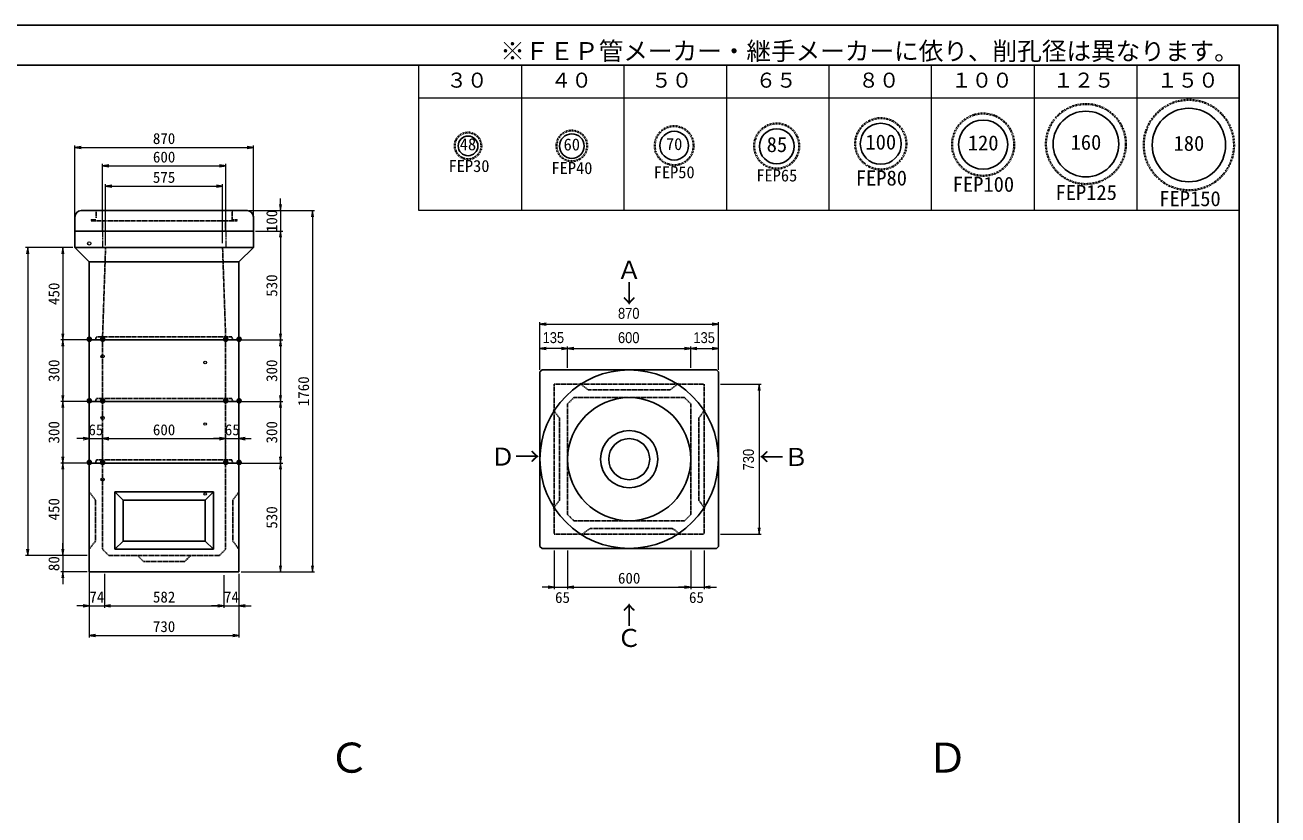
# Model space of a CAD drawing. Units: millimetres, scale not verified. Extents: x -297 to 298, y -210 to 211.
# Drawn here: x -7.5 to 297.9, y 18.1 to 210.5 of the extents above; entities that cross this region are included whole.
import ezdxf
from ezdxf.enums import TextEntityAlignment as Align

# ---------------------------------------------------------------- set-up
doc = ezdxf.new("R2010")
doc.units = ezdxf.units.MM
for name, pattern in [('DASHED', [7.5, 6, -1.5]), ('USER1', [12.95, 6.35, -3.175, 0.25, -3.175]), ('USER2', [4.7625, 3.175, -1.5875])]:
    doc.linetypes.add(name, pattern=pattern)
doc.layers.add('0-0', color=7, linetype='Continuous')
for name, color, linetype, lineweight in [('0-1_0', 9, 'Continuous', 25), ('0-2_dims', 7, 'Continuous', 18), ('0-3_pen1実線', 4, 'Continuous', 13), ('0-4_pen2実線', 3, 'Continuous', 13), ('0-5_pen3実線', 7, 'Continuous', 25), ('0-6_pen4実線', 7, 'Continuous', 25), ('0-7_pen2破線', 3, 'USER2', 25), ('0-8_鉄筋', 7, 'Continuous', 13)]:
    doc.layers.add(name, color=color, linetype=linetype, lineweight=lineweight)
doc.styles.add('ＭＳ ゴシック', font='')
doc.styles.add('ＭＳ Ｐゴシック', font='')
doc.styles.get('ＭＳ ゴシック').set_extended_font_data('MS Gothic')
doc.styles.get('ＭＳ Ｐゴシック').set_extended_font_data('MS PGothic')

# ---------------------------------------------------------------- blocks, each defined once
blk = doc.blocks.new('部分図 1')
at = {"layer": '0-1_0'}
blk.add_lwpolyline([(0.1, 0.3), (11898.1, 0.3), (11898.1, 8410.3), (0.1, 8410.3)], close=True, dxfattribs=at)
at = {"layer": '0-2_dims'}
for p, q in [((7709.94, 7506.5), (7709.94, 8215.2)), ((8211.94, 7506.5), (8211.94, 8215.2)), ((8710.94, 7506.5), (8710.94, 8215.2)), ((9210.94, 7506.5), (9210.94, 8215.2)), ((9710.94, 7506.5), (9710.94, 8215.2)), ((10209.94, 7506.5), (10209.94, 8215.2)), ((10710.94, 7506.5), (10710.94, 8215.2)), ((11211.94, 7506.5), (11211.94, 8215.2)), ((11708.94, 7506.5), (11708.94, 8215.2)), ((7709.94, 8055.3), (11708.94, 8055.3)), ((7036.5, 7506), (7036.5, 7566)), ((6883.5, 7506), (7046.5, 7506)), ((6893.5, 7506), (7201.5, 7506)), ((7036.5, 7506), (7036.5, 7406)), ((7191.5, 7506), (7191.5, 5746)), ((11708.94, 7506.5), (7709.94, 7506.5)), ((6913.5, 7406), (7046.5, 7406)), ((6913.5, 7406), (7046.5, 7406)), ((7036.5, 7406), (7036.5, 7346)), ((7036.5, 7406), (7036.5, 6876)), ((6023.5, 7326), (5793.5, 7326)), ((5803.5, 7326), (5803.5, 5826)), ((6023.5, 7326), (5964.5, 7326)), ((5974.5, 7326), (5974.5, 6876)), ((6093.5, 6876), (5964.5, 6876)), ((6093.5, 6876), (5964.5, 6876)), ((5974.5, 6876), (5974.5, 6576)), ((6843.5, 6876), (7046.5, 6876)), ((6843.5, 6876), (7046.5, 6876)), ((7036.5, 6876), (7036.5, 6576)), ((6093.5, 6576), (5964.5, 6576)), ((6093.5, 6576), (5964.5, 6576)), ((5974.5, 6576), (5974.5, 6276)), ((6813.5, 6576), (7046.5, 6576)), ((6813.5, 6576), (7046.5, 6576)), ((7036.5, 6576), (7036.5, 6276)), ((6103.5, 6395), (6043.5, 6395)), ((6103.5, 6285.9), (6103.5, 6405)), ((6103.5, 6395), (6168.5, 6395)), ((6168.5, 6285.9), (6168.5, 6405)), ((6168.5, 6285.9), (6168.5, 6405)), ((6168.5, 6395), (6228.5, 6395)), ((6168.5, 6395), (6768.5, 6395)), ((6768.5, 6395), (6708.5, 6395)), ((6768.5, 6285.9), (6768.5, 6405)), ((6768.5, 6285.9), (6768.5, 6405)), ((6768.5, 6395), (6833.5, 6395)), ((6833.5, 6289.65), (6833.5, 6405)), ((6833.5, 6395), (6893.5, 6395)), ((6093.5, 6276), (5964.5, 6276)), ((6093.5, 6276), (5964.5, 6276)), ((5974.5, 6276), (5974.5, 5826)), ((6843.5, 6276), (7046.5, 6276)), ((6843.5, 6276), (7046.5, 6276)), ((7036.5, 6276), (7036.5, 5746)), ((5974.5, 5826), (5974.5, 5886)), ((6083.5, 5826), (5793.5, 5826)), ((6093.5, 5826), (5964.5, 5826)), ((6093.5, 5826), (5964.5, 5826)), ((5974.5, 5826), (5974.5, 5746)), ((8370.63, 5849.97), (8370.63, 5661.97)), ((8435.63, 5849.97), (8435.63, 5661.97)), ((8435.63, 5849.97), (8435.63, 5661.97)), ((9035.63, 5849.97), (9035.63, 5661.97)), ((9035.63, 5849.97), (9035.63, 5661.97)), ((9100.63, 5849.97), (9100.63, 5661.97)), ((6093.5, 5746), (5964.5, 5746)), ((5974.5, 5746), (5974.5, 5686)), ((6103.5, 5755.9), (6103.5, 5570)), ((6843.5, 5746), (7046.5, 5746)), ((6853.5, 5746), (7201.5, 5746)), ((6103.5, 5735.9), (6103.5, 5426)), ((6177.7, 5735.9), (6177.7, 5570)), ((6177.7, 5730.3), (6177.7, 5570)), ((6759.7, 5730.3), (6759.7, 5570)), ((6759.7, 5730.3), (6759.7, 5570)), ((6833.5, 5735.9), (6833.5, 5570)), ((6833.5, 5735.9), (6833.5, 5426)), ((8370.63, 5671.97), (8310.63, 5671.97)), ((8370.63, 5671.97), (8435.63, 5671.97)), ((8435.63, 5671.97), (8495.63, 5671.97)), ((8435.63, 5671.97), (9035.63, 5671.97)), ((9035.63, 5671.97), (8975.63, 5671.97)), ((9035.63, 5671.97), (9100.63, 5671.97)), ((9100.63, 5671.97), (9160.63, 5671.97)), ((6103.5, 5580), (6043.5, 5580)), ((6103.5, 5580), (6177.7, 5580)), ((6177.7, 5580), (6237.7, 5580)), ((6177.7, 5580), (6759.7, 5580)), ((6759.7, 5580), (6699.7, 5580)), ((6759.7, 5580), (6833.5, 5580)), ((6833.5, 5580), (6893.5, 5580)), ((6103.5, 5436), (6833.5, 5436))]:
    blk.add_line(p, q, dxfattribs=at)
at = {"layer": '0-2_dims', "lineweight": 13}
for p, q in [((8300.63, 6729.97), (8300.63, 6962.97)), ((9170.63, 6729.97), (9170.63, 6962.97)), ((8300.63, 6952.97), (9170.63, 6952.97)), ((8300.63, 6729.97), (8300.63, 6844.55)), ((8435.63, 6739.97), (8435.63, 6844.55)), ((8435.63, 6739.97), (8435.63, 6844.54)), ((9035.63, 6739.97), (9035.63, 6844.54)), ((9035.63, 6739.97), (9035.63, 6844.54)), ((9170.63, 6729.97), (9170.63, 6844.54)), ((8435.63, 6834.55), (8300.63, 6834.55)), ((8435.63, 6834.54), (9035.63, 6834.54)), ((9035.63, 6834.54), (9170.63, 6834.54)), ((9180.63, 6659.97), (9379.63, 6659.97)), ((9369.63, 6659.97), (9369.63, 5929.97)), ((9180.63, 5929.97), (9379.63, 5929.97))]:
    blk.add_line(p, q, dxfattribs=at)
at = {"layer": '0-2_dims'}
for points in [[(7031.5, 7536), (7036.5, 7506), (7041.5, 7536)], [(7196.5, 7476), (7191.5, 7506), (7186.5, 7476)], [(7041.5, 7376), (7036.5, 7406), (7031.5, 7376)], [(7041.5, 7376), (7036.5, 7406), (7031.5, 7376)], [(5808.5, 7296), (5803.5, 7326), (5798.5, 7296)], [(5979.5, 7296), (5974.5, 7326), (5969.5, 7296)], [(5969.5, 6906), (5974.5, 6876), (5979.5, 6906)], [(7031.5, 6906), (7036.5, 6876), (7041.5, 6906)], [(5979.5, 6846), (5974.5, 6876), (5969.5, 6846)], [(7041.5, 6846), (7036.5, 6876), (7031.5, 6846)], [(5969.5, 6606), (5974.5, 6576), (5979.5, 6606)], [(7031.5, 6606), (7036.5, 6576), (7041.5, 6606)], [(5979.5, 6546), (5974.5, 6576), (5969.5, 6546)], [(7041.5, 6546), (7036.5, 6576), (7031.5, 6546)], [(6073.5, 6390), (6103.5, 6395), (6073.5, 6400)], [(6198.5, 6400), (6168.5, 6395), (6198.5, 6390)], [(6198.5, 6400), (6168.5, 6395), (6198.5, 6390)], [(6738.5, 6390), (6768.5, 6395), (6738.5, 6400)], [(6738.5, 6390), (6768.5, 6395), (6738.5, 6400)], [(6863.5, 6400), (6833.5, 6395), (6863.5, 6390)], [(5969.5, 6306), (5974.5, 6276), (5979.5, 6306)], [(7031.5, 6306), (7036.5, 6276), (7041.5, 6306)], [(5979.5, 6246), (5974.5, 6276), (5969.5, 6246)], [(7041.5, 6246), (7036.5, 6276), (7031.5, 6246)], [(5798.5, 5856), (5803.5, 5826), (5808.5, 5856)], [(5969.5, 5856), (5974.5, 5826), (5979.5, 5856)], [(5969.5, 5856), (5974.5, 5826), (5979.5, 5856)], [(5979.5, 5716), (5974.5, 5746), (5969.5, 5716)], [(7031.5, 5776), (7036.5, 5746), (7041.5, 5776)], [(7186.5, 5776), (7191.5, 5746), (7196.5, 5776)], [(8340.63, 5666.97), (8370.63, 5671.97), (8340.63, 5676.97)], [(8465.63, 5676.97), (8435.63, 5671.97), (8465.63, 5666.97)], [(8465.63, 5676.97), (8435.63, 5671.97), (8465.63, 5666.97)], [(9005.63, 5666.97), (9035.63, 5671.97), (9005.63, 5676.97)], [(9005.63, 5666.97), (9035.63, 5671.97), (9005.63, 5676.97)], [(9130.63, 5676.97), (9100.63, 5671.97), (9130.63, 5666.97)], [(6073.5, 5575), (6103.5, 5580), (6073.5, 5585)], [(6207.7, 5585), (6177.7, 5580), (6207.7, 5575)], [(6207.7, 5585), (6177.7, 5580), (6207.7, 5575)], [(6729.7, 5575), (6759.7, 5580), (6729.7, 5585)], [(6729.7, 5575), (6759.7, 5580), (6729.7, 5585)], [(6863.5, 5585), (6833.5, 5580), (6863.5, 5575)], [(6133.5, 5441), (6103.5, 5436), (6133.5, 5431)], [(6803.5, 5431), (6833.5, 5436), (6803.5, 5441)]]:
    blk.add_lwpolyline(points, dxfattribs=at)
at = {"layer": '0-2_dims', "lineweight": 13}
for points in [[(8330.63, 6957.97), (8300.63, 6952.97), (8330.63, 6947.97)], [(9140.63, 6947.97), (9170.63, 6952.97), (9140.63, 6957.97)], [(8330.63, 6839.55), (8300.63, 6834.55), (8330.63, 6829.55)], [(8405.63, 6829.55), (8435.63, 6834.55), (8405.63, 6839.55)], [(8465.63, 6839.54), (8435.63, 6834.54), (8465.63, 6829.54)], [(9005.63, 6829.54), (9035.63, 6834.54), (9005.63, 6839.54)], [(9065.63, 6839.54), (9035.63, 6834.54), (9065.63, 6829.54)], [(9140.63, 6829.54), (9170.63, 6834.54), (9140.63, 6839.54)], [(9374.63, 6629.97), (9369.63, 6659.97), (9364.63, 6629.97)], [(9364.63, 5959.97), (9369.63, 5929.97), (9374.63, 5959.97)]]:
    blk.add_lwpolyline(points, dxfattribs=at)
at = {"layer": '0-3_pen1実線'}
blk.add_line((6800.5, 7501.32), (6805.18, 7506), dxfattribs=at)
at = {"layer": '0-4_pen2実線'}
for centre, radius in [((6103.5, 7346), 8), ((6168.5, 6796), 8), ((6668.5, 6766), 6), ((6168.5, 6496), 8), ((6668.5, 6466), 6), ((6168.5, 6195.9), 8), ((6668.5, 6125.9), 6)]:
    blk.add_circle(centre, radius, dxfattribs=at)
at = {"layer": '0-5_pen3実線'}
for p, q in [((6033.5, 7476), (6033.5, 7406)), ((6063.5, 7506), (6873.5, 7506)), ((6903.5, 7476), (6903.5, 7406)), ((6033.5, 7406), (6903.5, 7406)), ((6033.5, 7406), (6033.5, 7326)), ((6903.5, 7406), (6903.5, 7326)), ((6033.5, 7326), (6903.5, 7326)), ((6103.5, 7256), (6033.5, 7326)), ((6833.5, 7256), (6903.5, 7326)), ((6103.5, 7256), (6833.5, 7256)), ((6103.5, 7256), (6103.5, 6876)), ((6833.5, 7256), (6833.5, 6876)), ((6103.5, 6876), (6833.5, 6876)), ((6833.5, 6876), (6833.5, 6576)), ((8300.63, 6719.97), (8310.63, 6729.97)), ((8300.63, 6294.97), (8300.63, 6719.97)), ((8310.63, 6729.97), (9160.63, 6729.97)), ((9170.63, 6719.97), (9160.63, 6729.97)), ((9170.63, 6294.97), (9170.63, 6719.97)), ((6833.5, 6576), (6833.5, 6276)), ((8300.63, 6294.97), (8300.63, 5869.97)), ((9170.63, 6294.97), (9170.63, 5869.97)), ((6103.5, 6275.9), (6103.5, 5745.9)), ((6833.5, 6275.9), (6833.5, 5745.9)), ((6228.5, 6135.9), (6228.5, 5855.9)), ((6228.5, 6135.9), (6268.5, 6095.9)), ((6228.5, 6135.9), (6468.5, 6135.9)), ((6468.5, 6135.9), (6708.5, 6135.9)), ((6708.5, 6135.9), (6668.5, 6095.9)), ((6708.5, 6135.9), (6708.5, 5855.9)), ((6268.5, 6095.9), (6268.5, 5895.9)), ((6268.5, 6095.9), (6468.5, 6095.9)), ((6468.5, 6095.9), (6668.5, 6095.9)), ((6668.5, 6095.9), (6668.5, 5895.9)), ((6228.5, 5855.9), (6268.5, 5895.9)), ((6268.5, 5895.9), (6468.5, 5895.9)), ((6468.5, 5895.9), (6668.5, 5895.9)), ((6708.5, 5855.9), (6668.5, 5895.9)), ((8300.63, 5869.97), (8310.63, 5859.97)), ((8300.63, 5869.97), (8310.63, 5859.97)), ((9170.63, 5869.97), (9160.63, 5859.97)), ((9170.63, 5869.97), (9160.63, 5859.97)), ((6228.5, 5855.9), (6468.5, 5855.9)), ((6468.5, 5855.9), (6708.5, 5855.9)), ((8310.63, 5859.97), (9160.63, 5859.97)), ((6103.5, 5745.9), (6833.5, 5745.9))]:
    blk.add_line(p, q, dxfattribs=at)
for points in [[(6103.5, 6876), (6103.5, 6576), (6833.5, 6576)], [(6103.5, 6576), (6103.5, 6276), (6833.5, 6276)]]:
    blk.add_lwpolyline(points, dxfattribs=at)
for radius in [435, 300, 140, 100]:
    blk.add_circle((8735.63, 6294.97), radius, dxfattribs=at)
for centre, radius, start, end in [((6063.5, 7476), 30, 90, 180), ((6873.5, 7476), 30, 0, 90), ((8735.63, 6294.97), 300, 90, 270)]:
    blk.add_arc(centre, radius, start, end, dxfattribs=at)
at = {"layer": '0-6_pen4実線'}
blk.add_lwpolyline([(200.1, 200.3), (11709.1, 200.3), (11709.1, 8215.3), (200.1, 8215.3)], close=True, dxfattribs=at)
at = {"layer": '0-7_pen2破線'}
for p, q in [((6112.5, 7462), (6136.5, 7462)), ((6112.5, 7462), (6112.5, 7456)), ((6112.5, 7456), (6768.5, 7456)), ((6136.5, 7506), (6136.5, 7471)), ((6168.5, 7456), (6168.5, 7406)), ((6824.5, 7456), (6768.5, 7456)), ((6768.5, 7456), (6768.5, 7406)), ((6800.5, 7506), (6800.5, 7462)), ((6824.5, 7462), (6800.5, 7462)), ((6824.5, 7462), (6824.5, 7456)), ((6183.1, 7326.19), (6168.5, 6891)), ((6753.5, 7327.03), (6768.5, 6891)), ((6133.5, 6876), (6138.5, 6891)), ((6798.5, 6891), (6138.5, 6891)), ((6168.5, 6876), (6168.5, 6591)), ((6768.5, 6876), (6768.5, 6591)), ((6803.5, 6876), (6798.5, 6891)), ((8370.63, 6659.97), (9100.63, 6659.97)), ((8370.63, 6659.97), (8370.63, 5929.97)), ((8535.63, 6633.44), (8495.63, 6663.44)), ((9100.63, 6659.97), (9100.63, 5929.97)), ((6133.5, 6576), (6138.5, 6591)), ((6468.5, 6591), (6138.5, 6591)), ((6168.5, 6576), (6168.5, 6291)), ((6798.5, 6591), (6468.5, 6591)), ((6768.5, 6576), (6768.5, 6291)), ((6803.5, 6576), (6798.5, 6591)), ((8465.63, 6594.97), (8435.63, 6564.97)), ((8435.63, 6564.97), (8435.63, 6024.97)), ((8465.63, 6594.97), (9005.63, 6594.97)), ((9005.63, 6594.97), (9035.63, 6564.97)), ((9035.63, 6564.97), (9035.63, 6024.97)), ((9074.63, 6494.97), (9104.63, 6534.97)), ((9074.63, 6094.97), (9074.63, 6494.97)), ((6133.5, 6276), (6138.5, 6291)), ((6468.5, 6291), (6138.5, 6291)), ((6798.5, 6291), (6468.5, 6291)), ((6803.5, 6276), (6798.5, 6291)), ((6168.5, 6275.9), (6168.5, 5855.9)), ((6768.5, 6275.9), (6768.5, 5855.9)), ((6103.5, 6135.9), (6133.5, 6095.9)), ((8395.63, 6094.97), (8365.63, 6054.97)), ((9074.63, 6094.97), (9104.63, 6054.97)), ((8435.63, 6024.97), (8465.63, 5994.97)), ((8465.63, 5994.97), (9005.63, 5994.97)), ((9035.63, 6024.97), (9005.63, 5994.97)), ((8370.63, 5929.97), (9100.63, 5929.97)), ((8545.63, 5957.97), (8505.63, 5927.97)), ((8545.63, 5957.97), (8945.63, 5957.97)), ((8945.63, 5957.97), (8985.63, 5927.97)), ((6168.5, 5855.9), (6198.5, 5825.9)), ((6198.5, 5825.9), (6468.5, 5825.9)), ((6338.5, 5825.9), (6368.5, 5795.9)), ((6468.5, 5825.9), (6738.5, 5825.9)), ((6598.5, 5825.9), (6568.5, 5795.9)), ((6768.5, 5855.9), (6738.5, 5825.9)), ((6368.5, 5795.9), (6468.5, 5795.9)), ((6468.5, 5795.9), (6568.5, 5795.9))]:
    blk.add_line(p, q, dxfattribs=at)
for points in [[(8535.63, 6633.44), (8935.63, 6633.44), (8975.63, 6663.44)], [(8395.63, 6094.97), (8395.63, 6494.97), (8365.63, 6534.97)], [(6833.5, 6135.9), (6803.5, 6095.9), (6803.5, 5895.9), (6833.5, 5855.9)], [(6133.5, 6095.9), (6133.5, 5895.9), (6103.5, 5855.9)]]:
    blk.add_lwpolyline(points, dxfattribs=at)
at = {"layer": '0-8_鉄筋'}
for p, q in [((6033.5, 7416), (6033.5, 7824)), ((6903.5, 7416), (6903.5, 7824)), ((6033.5, 7814), (6903.5, 7814)), ((6168.5, 7416), (6168.5, 7734)), ((6168.5, 7724), (6768.9, 7724)), ((6768.9, 7416), (6768.9, 7734)), ((6183.4, 7336.19), (6183.4, 7635)), ((6753.4, 7348.2), (6753.4, 7635)), ((6183.4, 7625), (6753.4, 7625))]:
    blk.add_line(p, q, dxfattribs=at)
at = {"layer": '0-8_鉄筋', "color": 3, "linetype": 'DASHED'}
for p, q in [((6168.5, 7406), (6168.5, 7326.19)), ((6768.9, 7406), (6768.9, 7326.19))]:
    blk.add_line(p, q, dxfattribs=at)
at = {"layer": '0-8_鉄筋'}
for points in [[(6063.5, 7819), (6033.5, 7814), (6063.5, 7809)], [(6873.5, 7809), (6903.5, 7814), (6873.5, 7819)], [(6198.5, 7729), (6168.5, 7724), (6198.5, 7719)], [(6738.9, 7719), (6768.9, 7724), (6738.9, 7729)], [(6213.4, 7630), (6183.4, 7625), (6213.4, 7620)], [(6723.4, 7620), (6753.4, 7625), (6723.4, 7630)]]:
    blk.add_lwpolyline(points, dxfattribs=at)
at = {"layer": '0-8_鉄筋', "color": 1, "linetype": 'USER1', "lineweight": 35}
for centre, radius in [((10962.04, 7830.6), 195), ((11464.04, 7825.6), 220.1), ((9962.04, 7831.7), 125), ((10461.04, 7827.6), 151.71), ((7950.04, 7821.7), 65), ((8456.04, 7821.6), 75), ((8955.04, 7822.7), 95), ((9454.84, 7820.6), 110)]:
    blk.add_circle(centre, radius, dxfattribs=at)
at = {"layer": '0-8_鉄筋', "color": 1, "lineweight": 25}
for centre, radius in [((11464.04, 7825.7), 179.11), ((10461.04, 7827.7), 120), ((10962.04, 7830.7), 160), ((8456.04, 7820.7), 60), ((8955.04, 7822.7), 70), ((9455.04, 7819.7), 85), ((9962.04, 7831.7), 100), ((7950.04, 7821.7), 48)]:
    blk.add_circle(centre, radius, dxfattribs=at)
at = {"layer": '0-2_dims', "style": 'ＭＳ ゴシック'}
for s, height, p in [('※ＦＥＰ管メーカー・継手メーカーに依り、削孔径は異なります。', 87.98, (8106.76, 8213.13)), ('３０', 73.31, (7844.94, 8083.2)), ('４０', 73.31, (8353.94, 8083.2)), ('５０', 73.31, (8842.94, 8083.2)), ('６５', 73.31, (9351.94, 8083.2)), ('８０', 73.31, (9852.94, 8083.2)), ('１００', 73.31, (10304.94, 8083.2)), ('１２５', 73.31, (10801.94, 8083.2)), ('１５０', 73.31, (11308.94, 8083.2)), ('65', 53.52, (6099.5, 6395.5)), ('600', 53.52, (6413.75, 6395.5)), ('65', 53.52, (6764.5, 6395.5)), ('600', 53.52, (8680.88, 5672.47)), ('74', 53.52, (6104.1, 5580.5)), ('582', 53.52, (6413.95, 5580.5)), ('74', 53.52, (6760.1, 5580.5)), ('65', 53.52, (8374.13, 5578.47)), ('65', 53.52, (9027.13, 5578.47)), ('730', 53.52, (6413.75, 5436.5))]:
    blk.add_text(s, height=height, dxfattribs=at).set_placement(p, align=Align.BOTTOM_LEFT)
for s, p in [('100', (7036, 7401.25)), ('450', (5974, 7046.25)), ('530', (7036, 7086.25)), ('300', (5974, 6671.25)), ('300', (7036, 6671.25)), ('1760', (7191, 6553)), ('300', (5974, 6371.25)), ('300', (7036, 6371.25)), ('450', (5974, 5996.25)), ('530', (7036, 5956.25)), ('80', (5974, 5749.5))]:
    blk.add_text(s, height=53.52, rotation=90, dxfattribs=at).set_placement(p, align=Align.BOTTOM_LEFT)
at = {"layer": '0-2_dims', "style": 'ＭＳ Ｐゴシック', "width": 0.9}
for s, p in [('870', (8681.09, 6962.97)), ('135', (8313.59, 6844.55)), ('600', (8681.09, 6844.54)), ('135', (9048.59, 6844.54))]:
    blk.add_text(s, height=53.32, dxfattribs=at).set_placement(p, align=Align.BOTTOM_LEFT)
blk.add_text('730', height=53.32, rotation=90, dxfattribs=at).set_placement((9359.63, 6240.42), align=Align.BOTTOM_LEFT)
at = {"layer": '0-8_鉄筋', "style": 'ＭＳ ゴシック'}
for s, height, p in [('870', 53.52, (6413.75, 7814.5)), ('48', 58.65, (7909.84, 7782.6)), ('60', 58.65, (8415.84, 7781.6)), ('70', 58.65, (8914.84, 7783.6)), ('85', 73.31, (9405.84, 7769.4)), ('100', 73.31, (9887.34, 7781.6)), ('120', 73.31, (10386.34, 7777.6)), ('160', 73.31, (10887.34, 7780.6)), ('180', 73.31, (11389.34, 7775.6)), ('600', 53.52, (6413.95, 7724.5)), ('FEP30', 58.65, (7855.04, 7676.7)), ('FEP40', 58.65, (8356.84, 7666.5)), ('FEP50', 58.65, (8855.24, 7646.3)), ('FEP65', 58.65, (9355.44, 7630.6)), ('FEP80', 73.31, (9840.44, 7606.5)), ('575', 53.52, (6413.65, 7625.5)), ('FEP100', 73.31, (10312.84, 7575.8)), ('FEP125', 73.31, (10813.84, 7536.2)), ('FEP150', 73.31, (11319.84, 7505.8)), ('Ａ', 87.98, (8675.57, 7147.07)), ('↓', 87.98, (8675.57, 7031.37)), ('●', 21.99, (6088.5, 6860.9)), ('●', 21.99, (6153.5, 6861.1)), ('●', 21.99, (6753.6, 6861.1)), ('●', 21.99, (6818.6, 6861.1)), ('●', 21.99, (6088.5, 6561.1)), ('●', 21.99, (6153.5, 6560.9)), ('●', 21.99, (6753.6, 6561.1)), ('●', 21.99, (6818.6, 6560.9)), ('●', 21.99, (6088.5, 6261)), ('●', 21.99, (6153.5, 6260.8)), ('●', 21.99, (6753.6, 6261)), ('●', 21.99, (6818.6, 6260.8)), ('Ｄ→', 87.98, (8059.63, 6236.97)), ('←Ｂ', 87.98, (9369.63, 6235.17)), ('↑', 87.98, (8675.37, 5464.97)), ('Ｃ', 87.98, (8675.37, 5353.47)), ('Ｃ', 146.6, (7269.97, 4723.23)), ('Ｄ', 146.6, (10186.97, 4723.23))]:
    blk.add_text(s, height=height, dxfattribs=at).set_placement(p, align=Align.BOTTOM_LEFT)

msp = doc.modelspace()

# ---------------------------------------------------------------- block references
at = {"layer": '0-0', "xscale": 0.05, "yscale": 0.05}
msp.add_blockref('部分図 1', (-297, -210), dxfattribs=at)

doc.saveas('drawing.dxf')
